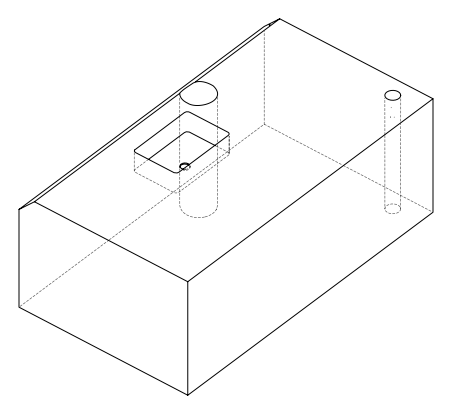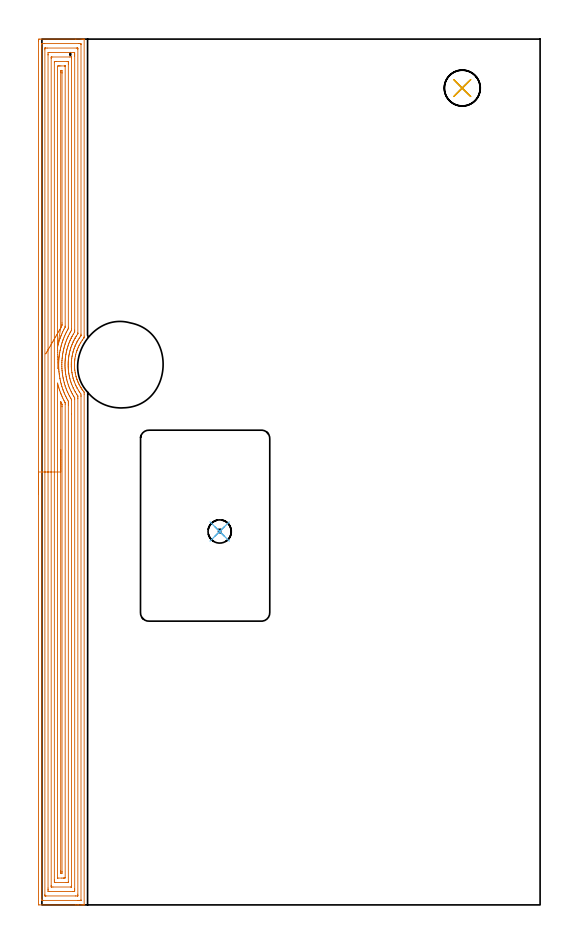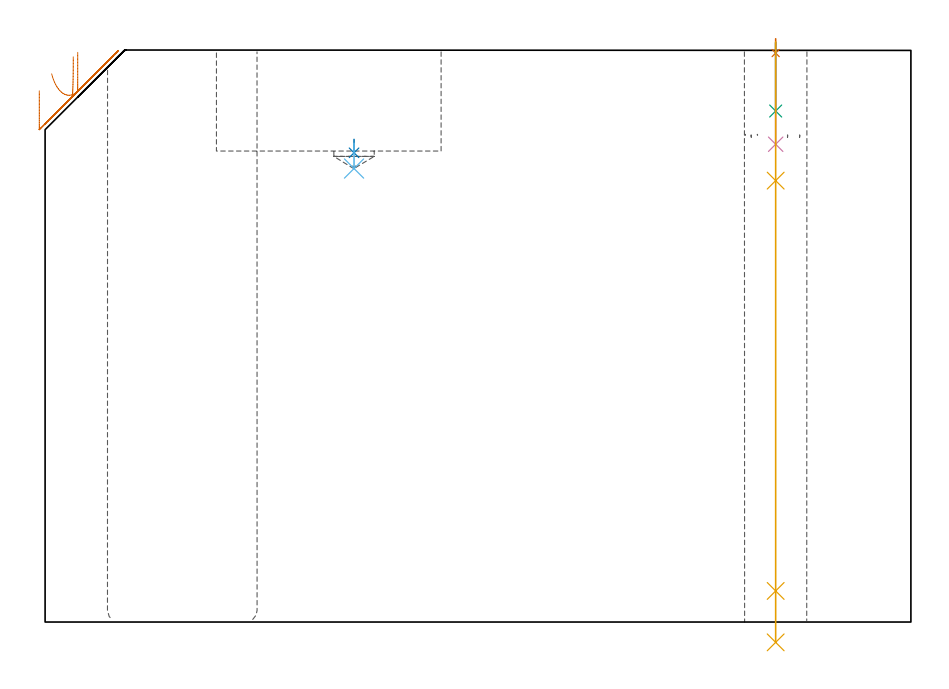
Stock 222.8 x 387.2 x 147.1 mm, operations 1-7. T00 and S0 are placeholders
(PLAN: 9 operations, 7 tool changes, 82.2 min)
(1 SPOT_DRILL | STEP1HOLE | NXT0321_9005460120000 | 0.03 min | 3 mm3)
(2 SPOT_DRILL_1 | STEP1POCKET | NXT0321_9005460120000 | 0.03 min | 2815 mm3)
(3 DRILL_BLIND_HOLE_INTO_CENTER | STEP1HOLE | UGT0301_217 | 0.07 min | 1140 mm3)
(4 DRILL_TO_ENLARGE_BLIND_HOLE | STEP1HOLE | NXT0301_111 | 0.11 min | 3440 mm3)
(5 GUN_DRILL_THROUGH_HOLE | STEP1HOLE | UGT0307_013 | 0.82 min | 24991 mm3)
(6 DRILL_BLIND_HOLE_INTO_CENTER_1 | STEP1POCKET | UGT0301_217 | 0.03 min | 266 mm3)
(7 AREA_MILL | FG_CHAMFER_SURFACE | UGT0205_001 | 24.88 min | 80585 mm3)
(8 MILL_RECTANGULAR_POCKET | POCKET_RECTANGULAR_STRAIGHT | NXT0201_008 | Follow Part, ap 1.5, ae 75% | 41.83 min | 124676 mm3)
(9 MILL_THROUGH_HOLE_FROM_SOLID_MATERIAL | STEP1HOLE_1 | NXT0201_007 | Circular | 14.4 min | 170519 mm3)
(TOOL NXT0321_9005460120000 | NC Spot Drill, 142deg, 12mm, Carbide, Uncoated | D12 PA142 FL30 Z2)
(TOOL UGT0301_217 | Twist Drill 10.4 mm | D10.4 PA118 FL82 Z2)
(TOOL NXT0301_111 | Carbide Drill 16.1mm [860.1-1610-050A1-PM 4234] | D16.1 PA147 FL73 Z2)
(TOOL UGT0307_013 | Gun Drill 16 mm | D16 PA130 FL24 Z1)
(TOOL UGT0205_001 | Chamfer Mill 20 x 3 x 45 deg. | D20 FL50 Z2)
(TOOL NXT0201_008 | ENDMILL 6mm [2P460-0600-NA 1630] | D6 FL26 Z6)
(TOOL NXT0201_007 | ENDMILL 25mm [R216.25-25050GCK54P 1620] | D25 R3 FL54 Z5)
(OP 1 SPOT_DRILL)
G17 G21 G94 G90
T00 M6
G54
G17 G0 G90 X188. Y365.3 S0 M3
G43 Z157.1 H0
G94 G81 G98 Z146.411 F250. R150.1
G80
M5
M2
(OP 2 SPOT_DRILL_1)
G17 G21 G94 G90
T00 M6
G54
G17 G0 G90 X79.5 Y167. S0 M3
G43 Z157.1 H0
G94 G81 G98 Z120.748 F250. R124.2
G80
M5
M2
(OP 3 DRILL_BLIND_HOLE_INTO_CENTER)
G17 G21 G94 G90
T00 M6
G54
G17 G0 G90 X188. Y365.3 S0 M3
G43 Z157.1 H0
G94 G81 G98 Z131.5 F250. R149.1
G80
M5
M2
(OP 4 DRILL_TO_ENLARGE_BLIND_HOLE)
G17 G21 G94 G90
T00 M6
G54
G17 G0 G90 X188. Y365.3 S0 M3
G43 Z157.1 H1
G94 G81 G98 Z122.95 F250. R149.1
G80
M5
M2
(OP 5 GUN_DRILL_THROUGH_HOLE)
G17 G21 G94 G90
T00 M6
G54
G17 G0 G90 X188. Y365.3 M8
G43 Z157.1 H0
Z149.32
S716 M3
G94 G1 Z113.589 F125. M26
G4 X.084
Z8. F250.
G4 X.084
Z-5.23 F125.
G4 X.084
M5
M9
G0 Z149.32
Z157.1
M2
(OP 6 DRILL_BLIND_HOLE_INTO_CENTER_1)
G17 G21 G94 G90
T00 M6
G54
G17 G0 G90 X79.5 Y167. S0 M3
G43 Z157.1 H0
G94 G81 G98 Z116.7 F250. R123.2
G80
M5
M2
(OP 7 AREA_MILL)
G17 G21 G94 G90
T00 M6
G54
G17 G0 G90 X-1.5 Y183.6 S1061 M3
G43 Z157.1 H0
Z136.7
G94 G1 Y183.638 Z135.828 F250.
Y183.752 Z134.964
Y183.941 Z134.112
Y184.203 Z133.28
Y184.537 Z132.474
Y184.94 Z131.7
Y185.408 Z130.964
Y185.94 Z130.272
Y186.529 Z129.629
Y187.172 Z129.04
Y187.864 Z128.509
Y188.6 Z128.04
Y189.374 Z127.637
Y190.18 Z127.303
Y191.012 Z127.041
Y191.863 Z126.852
Y192.728 Z126.738
Y193.6 Z126.7
Y386.174
X-1.499 Y386.581 Z126.701
X-1.495 Y387.062 Z126.703
X-1.492 Y387.191 Z126.706
X-1.019 Y387.195 Z127.178
X-0.407 Y387.2 Z127.79
X15.156 Z143.351
X17.536 Z145.731
X18.218 Z146.417
X18.529 Z146.729
X18.886 Y387.193 Z147.077
X18.897 Y387.191 Z147.088
X18.9 Y387.028 Z147.1
Y254.353
X18.897 Y253.687 Z147.088
X18.869 Y253.65 Z147.067
X18.861 Y253.638 Z147.059
X18.696 Y253.431 Z146.896
X18.68 Y253.408 Z146.88
X18.117 Y252.657 Z146.315
X18.032 Y252.538 Z146.23
X17.448 Y251.645 Z145.644
X17.237 Y251.302 Z145.435
X16.908 Y250.721 Z145.108
X16.703 Y250.333 Z144.9
X16.689 Y250.307 Z144.886
X16.462 Y249.859 Z144.661
X16.4 Y249.727 Z144.599
X16.358 Y249.636 Z144.556
X16.274 Y249.439 Z144.469
X16.067 Y248.966 Z144.265
X15.99 Y248.77 Z144.189
X15.903 Y248.546 Z144.1
X15.718 Y248.073 Z143.914
X15.679 Y247.964 Z143.876
X15.57 Y247.653 Z143.765
X15.474 Y247.381 Z143.672
X15.422 Y247.206 Z143.617
X15.414 Y247.18 Z143.609
X15.165 Y246.287 Z143.364
X14.959 Y245.394 Z143.158
X14.797 Y244.501 Z142.992
X14.723 Y243.95 Z142.919
X14.682 Y243.632 Z142.875
X14.678 Y243.608 Z142.872
X14.639 Y243.234 Z142.836
X14.6 Y242.836 Z142.795
X14.594 Y242.739 Z142.789
X14.593 Y242.715 Z142.788
X14.576 Y242.206 Z142.773
X14.566 Y241.845 Z142.756
X14.565 Y241.822
X14.566 Y241.514 Z142.752
Y241.361 Z142.754
Y241.259 Z142.757
Y241.256
X14.567 Y240.952 Z142.758
X14.566 Y240.929 Z142.759
X14.575 Y240.601 Z142.775
X14.577 Y240.546 Z142.777
X14.598 Y240.164 Z142.798
X14.609 Y240.036 Z142.809
X14.612 Y240.012 Z142.811
X14.704 Y239.165 Z142.899
X14.707 Y239.143 Z142.901
X14.838 Y238.25 Z143.036
X14.923 Y237.825 Z143.116
X14.975 Y237.551 Z143.172
X15.01 Y237.378 Z143.205
X15.014 Y237.357 Z143.209
X15.228 Y236.464 Z143.425
X15.299 Y236.207 Z143.497
X15.347 Y236.033 Z143.545
X15.489 Y235.571 Z143.688
X15.621 Y235.206 Z143.819
X15.699 Y234.996 Z143.892
X15.74 Y234.875 Z143.938
X15.812 Y234.678 Z144.009
X15.954 Y234.323 Z144.153
X15.989 Y234.235 Z144.189
X16.164 Y233.804 Z144.361
X16.171 Y233.785 Z144.369
X16.369 Y233.34 Z144.569
X16.579 Y232.911 Z144.776
X16.589 Y232.892 Z144.786
X16.819 Y232.444 Z145.018
X17.062 Y231.999 Z145.261
X17.199 Y231.762 Z145.399
X17.237 Y231.698 Z145.436
X17.314 Y231.572 Z145.514
X17.536 Y231.217 Z145.732
X17.592 Y231.124 Z145.79
X17.604 Y231.106 Z145.801
X17.774 Y230.848 Z145.971
X17.857 Y230.723 Z146.054
X17.95 Y230.587 Z146.148
X18.117 Y230.343 Z146.315
X18.211 Y230.213 Z146.409
X18.548 Y229.764 Z146.747
X18.695 Y229.575 Z146.895
X18.88 Y229.337 Z147.08
X18.893 Y229.309 Z147.093
X18.9 Y228.444 Z147.1
Y0.172
X18.897 Y0.009 Z147.088
X18.886 Y0.007 Z147.077
X18.529 Y0. Z146.728
X18.218 Z146.417
X17.536 Z145.731
X16.311 Z144.508
X15.768 Z143.963
X15.156 Z143.351
X-1.291 Y0.001 Z126.906
X-1.492 Y0.01 Z126.706
X-1.499 Y0.211 Z126.699
X-1.5 Y193.6 Z126.7
X-0.086 Z128.114
X-0.085 Y385.005 Z128.115
X-0.084 Y385.11 Z128.116
X-0.082 Y385.162 Z128.118
X-0.08 Y385.181 Z128.12
X-0.054 Y385.19 Z128.146
X0.349 Y385.198 Z128.549
X0.748 Y385.199 Z128.948
X1.23 Y385.2 Z129.43
X16.652 Y385.199 Z144.852
X17.137 Y385.197 Z145.337
X17.37 Y385.19 Z145.57
X17.479 Y385.183 Z145.679
X17.485 Y384.845 Z145.685
Y384.794
X17.486 Y255.247 Z145.686
X17.483 Y254.825 Z145.683
X17.479 Y254.615 Z145.679
X17.477 Y254.567 Z145.677
X17.457 Y254.536 Z145.657
X17.415 Y254.475 Z145.615
X17.329 Y254.353 Z145.529
X17.044 Y253.957 Z145.244
X16.685 Y253.426 Z144.885
X16.652 Y253.374 Z144.852
X16.341 Y252.881 Z144.541
X16.148 Y252.566 Z144.348
X16.008 Y252.324 Z144.208
X15.768 Y251.901 Z143.968
X15.689 Y251.754 Z143.889
X15.647 Y251.673 Z143.847
X15.39 Y251.162 Z143.59
X15.205 Y250.78 Z143.405
X15.103 Y250.559 Z143.303
X14.885 Y250.064 Z143.085
X14.832 Y249.939 Z143.032
X14.811 Y249.886 Z143.011
X14.583 Y249.298 Z142.783
X14.468 Y248.993 Z142.668
X14.344 Y248.646 Z142.544
X14.156 Y248.099 Z142.356
X14.135 Y248.032 Z142.335
X14.001 Y247.57 Z142.201
X13.923 Y247.285 Z142.123
X13.903 Y247.206 Z142.103
X13.748 Y246.569 Z141.948
X13.689 Y246.312 Z141.889
X13.586 Y245.839 Z141.786
X13.508 Y245.419 Z141.708
X13.448 Y245.085 Z141.648
X13.364 Y244.526 Z141.564
X13.334 Y244.306 Z141.534
X13.253 Y243.632 Z141.453
X13.24 Y243.509 Z141.44
X13.207 Y243.143 Z141.407
X13.178 Y242.739 Z141.378
X13.175 Y242.681 Z141.375
X13.147 Y241.845 Z141.347
X13.146 Y241.833 Z141.346
X13.149 Y240.952 Z141.349
X13.15 Y240.92 Z141.35
X13.188 Y240.058 Z141.388
X13.193 Y239.982 Z141.393
X13.275 Y239.165 Z141.475
X13.295 Y238.986 Z141.495
X13.391 Y238.272 Z141.591
X13.412 Y238.123 Z141.612
X13.441 Y237.945 Z141.641
X13.547 Y237.378 Z141.747
X13.653 Y236.837 Z141.853
X13.734 Y236.485 Z141.934
X13.931 Y235.662 Z142.131
X13.95 Y235.591 Z142.15
X14.001 Y235.41 Z142.201
X14.223 Y234.698 Z142.423
X14.343 Y234.353 Z142.543
X14.546 Y233.804 Z142.746
X14.901 Y232.894 Z143.101
X15.151 Y232.338 Z143.351
X15.304 Y232.018 Z143.504
X15.734 Y231.159 Z143.934
X15.753 Y231.124 Z143.953
X15.768 Y231.096 Z143.968
X16.274 Y230.231 Z144.474
X16.652 Y229.627 Z144.852
X16.844 Y229.337 Z145.044
X17.287 Y228.695 Z145.487
X17.469 Y228.444 Z145.669
X17.485 Y227.602 Z145.685
Y227.55
Y2.195
X17.484 Y2.09 Z145.684
X17.481 Y2.038 Z145.681
X17.48 Y2.019 Z145.68
X17.454 Y2.01 Z145.654
X17.051 Y2.002 Z145.251
X16.652 Y2.001 Z144.852
X16.17 Y2. Z144.37
X0.748 Y2.001 Z128.948
X0.263 Y2.003 Z128.463
X0.03 Y2.01 Z128.23
X-0.079 Y2.017 Z128.121
X-0.085 Y2.355 Z128.115
Y2.406
X-0.086 Y193.6 Z128.114
X1.328 Z129.528
X1.329 Y382.42 Z129.529
X1.331 Y383.007 Z129.531
X1.334 Y383.16 Z129.534
X1.335 Y383.189 Z129.535
X1.378 Y383.194 Z129.578
X1.443 Y383.198 Z129.643
X1.632 Y383.199 Z129.832
X2.325 Y383.2 Z130.525
X15.579 Y383.199 Z143.779
X15.768 Y383.196 Z143.968
X15.959 Y383.19 Z144.159
X16.065 Y383.182 Z144.265
X16.068 Y383.109 Z144.268
X16.07 Y383.007 Z144.27
X16.071 Y382.701 Z144.271
Y255.834
X16.069 Y255.54 Z144.269
X16.067 Y255.467 Z144.267
X16.065 Y255.434 Z144.265
X16.048 Y255.404 Z144.248
X15.951 Y255.247 Z144.151
X15.528 Y254.596 Z143.728
X15.373 Y254.353 Z143.573
X15.186 Y254.049 Z143.386
X14.885 Y253.546 Z143.085
X14.853 Y253.492 Z143.053
X14.836 Y253.46 Z143.036
X14.542 Y252.913 Z142.742
X14.36 Y252.566 Z142.56
X14.239 Y252.326 Z142.439
X14.001 Y251.844 Z142.201
X13.948 Y251.727 Z142.148
X13.924 Y251.673 Z142.124
X13.682 Y251.102 Z141.882
X13.548 Y250.78 Z141.748
X13.425 Y250.469 Z141.625
X13.197 Y249.886 Z141.397
X13.175 Y249.828 Z141.375
X13.118 Y249.666 Z141.318
X12.949 Y249.164 Z141.149
X12.894 Y248.993 Z141.094
X12.742 Y248.479 Z140.942
X12.635 Y248.099 Z140.835
X12.55 Y247.78 Z140.75
X12.405 Y247.206 Z140.605
X12.372 Y247.067 Z140.572
X12.234 Y246.457 Z140.434
X12.21 Y246.337 Z140.41
X12.205 Y246.312 Z140.405
X12.076 Y245.579 Z140.276
X12.05 Y245.419 Z140.25
X11.962 Y244.801 Z140.162
X11.926 Y244.526 Z140.126
X11.866 Y244.004 Z140.066
X11.828 Y243.632 Z140.028
X11.79 Y243.188 Z139.99
X11.767 Y242.739 Z139.967
X11.752 Y242.333 Z139.952
X11.739 Y241.845 Z139.939
X11.738 Y241.454 Z139.938
X11.741 Y240.952 Z139.941
X11.754 Y240.544 Z139.954
X11.775 Y240.058 Z139.975
X11.807 Y239.597 Z140.007
X11.849 Y239.165 Z140.049
X11.909 Y238.6 Z140.109
X11.953 Y238.272 Z140.153
X12.054 Y237.561 Z140.254
X12.085 Y237.378 Z140.285
X12.234 Y236.552 Z140.434
X12.248 Y236.485 Z140.448
X12.251 Y236.468 Z140.451
X12.455 Y235.591 Z140.655
X12.527 Y235.296 Z140.727
X12.686 Y234.698 Z140.886
X12.878 Y234.047 Z141.078
X12.958 Y233.804 Z141.158
X13.118 Y233.344 Z141.318
X13.278 Y232.911 Z141.478
X13.377 Y232.649 Z141.577
X13.635 Y232.018 Z141.835
X14.001 Y231.156 Z142.201
X14.016 Y231.124 Z142.216
X14.03 Y231.095 Z142.23
X14.47 Y230.231 Z142.67
X14.613 Y229.956 Z142.813
X14.885 Y229.463 Z143.085
X14.956 Y229.337 Z143.156
X15.057 Y229.164 Z143.257
X15.505 Y228.444 Z143.705
X15.768 Y228.033 Z143.968
X15.96 Y227.744 Z144.16
X16.031 Y227.636 Z144.231
X16.06 Y227.589 Z144.26
X16.064 Y227.55 Z144.264
X16.068 Y227.247 Z144.268
X16.071 Y226.657 Z144.271
Y226.351
Y4.78
X16.069 Y4.193 Z144.269
X16.066 Y4.041 Z144.266
X16.065 Y4.011 Z144.265
X16.022 Y4.007 Z144.222
X15.958 Y4.002 Z144.158
X15.768 Y4.001 Z143.968
X15.076 Y4. Z143.276
X1.822 Y4.001 Z130.022
X1.632 Y4.004 Z129.832
X1.441 Y4.01 Z129.641
X1.335 Y4.019 Z129.535
X1.332 Y4.091 Z129.532
X1.331 Y4.193 Z129.531
X1.329 Y4.499 Z129.529
X1.328 Y193.6 Z129.528
X2.743 Z130.943
Y380.096
X2.744 Y380.327 Z130.944
X2.749 Y380.983 Z130.949
X2.758 Y381.19 Z130.958
X3.419 Y381.2 Z131.619
X14.022 Z142.222
X14.437 Y381.194 Z142.637
X14.639 Y381.19 Z142.839
X14.65 Y381.077 Z142.85
X14.656 Y380.559 Z142.856
X14.657 Y380.327 Z142.857
Y379.664
Y257.034
X14.653 Y256.375 Z142.853
X14.65 Y256.257 Z142.85
X14.641 Y256.205 Z142.841
X14.603 Y256.14 Z142.803
X14.028 Y255.22 Z142.228
X14.001 Y255.175 Z142.201
X13.706 Y254.652 Z141.906
X13.539 Y254.353 Z141.739
X13.391 Y254.077 Z141.591
X13.118 Y253.559 Z141.318
X13.084 Y253.494 Z141.284
X13.068 Y253.46 Z141.268
X12.801 Y252.887 Z141.001
X12.657 Y252.566 Z140.857
X12.528 Y252.269 Z140.728
X12.277 Y251.673 Z140.477
X12.265 Y251.642 Z140.465
X12.234 Y251.565 Z140.434
X12.018 Y250.999 Z140.218
X11.936 Y250.78 Z140.136
X11.783 Y250.342 Z139.983
X11.629 Y249.886 Z139.829
X11.562 Y249.673 Z139.762
X11.358 Y248.993 Z139.558
X11.351 Y248.967 Z139.551
X11.173 Y248.279 Z139.373
X11.128 Y248.099 Z139.328
X11.002 Y247.558 Z139.202
X10.924 Y247.206 Z139.124
X10.845 Y246.824 Z139.045
X10.749 Y246.312 Z138.949
X10.707 Y246.07 Z138.907
X10.605 Y245.419 Z138.805
X10.588 Y245.297 Z138.788
X10.488 Y244.526 Z138.688
X10.485 Y244.507 Z138.685
X10.467 Y244.353 Z138.667
X10.404 Y243.696 Z138.604
X10.399 Y243.632 Z138.599
X10.352 Y242.855 Z138.552
X10.347 Y242.739 Z138.547
X10.324 Y241.99 Z138.524
X10.322 Y241.845 Z138.522
Y241.098
X10.325 Y240.952 Z138.525
X10.349 Y240.178 Z138.549
X10.356 Y240.058 Z138.556
X10.411 Y239.222 Z138.611
X10.416 Y239.165 Z138.616
X10.467 Y238.655 Z138.667
X10.509 Y238.272 Z138.709
X10.515 Y238.223 Z138.715
X10.635 Y237.378 Z138.835
X10.666 Y237.177 Z138.866
X10.789 Y236.485 Z138.989
X10.865 Y236.082 Z139.065
X10.971 Y235.591 Z139.171
X11.118 Y234.933 Z139.318
X11.176 Y234.698 Z139.376
X11.351 Y234.015 Z139.551
X11.411 Y233.804 Z139.611
X11.438 Y233.717 Z139.638
X11.693 Y232.911 Z139.893
X11.88 Y232.375 Z140.08
X12.014 Y232.018 Z140.214
X12.234 Y231.443 Z140.434
X12.362 Y231.124 Z140.562
X12.453 Y230.903 Z140.653
X12.75 Y230.231 Z140.95
X12.866 Y229.976 Z141.066
X13.118 Y229.458 Z141.318
X13.178 Y229.337 Z141.378
X13.24 Y229.213 Z141.44
X13.512 Y228.7 Z141.712
X13.655 Y228.444 Z141.855
X14.001 Y227.84 Z142.201
X14.174 Y227.55 Z142.374
X14.451 Y227.095 Z142.651
X14.65 Y226.768 Z142.85
X14.652 Y226.657 Z142.852
X14.656 Y225.994 Z142.856
X14.657 Y7.104 Z142.857
X14.656 Y6.873 Z142.856
X14.651 Y6.217 Z142.851
X14.642 Y6.01 Z142.842
X13.981 Y6. Z142.181
X3.379 Z131.579
X2.963 Y6.006 Z131.163
X2.761 Y6.01 Z130.961
X2.75 Y6.123 Z130.95
X2.744 Y6.641 Z130.944
X2.743 Y6.873 Z130.943
Y7.536
Y193.6
X4.157 Z132.357
Y378.667
X4.158 Y378.794 Z132.358
X4.163 Y379.047 Z132.363
X4.167 Y379.191 Z132.367
X4.201 Y379.193 Z132.401
X4.282 Y379.197 Z132.482
X4.514 Y379.199 Z132.714
X12.465 Y379.2 Z140.665
X13.118 Y379.196 Z141.318
X13.21 Y379.193 Z141.41
X13.232 Y379.191 Z141.432
X13.236 Y379.089 Z141.436
X13.24 Y378.92 Z141.44
X13.243 Y378.667 Z141.443
Y378.54
X13.242 Y257.801 Z141.442
X13.236 Y257.034 Z141.436
X13.227 Y256.979 Z141.427
X13.207 Y256.943 Z141.407
X13.118 Y256.788 Z141.318
X12.878 Y256.383 Z141.078
X12.736 Y256.14 Z140.936
X12.554 Y255.817 Z140.754
X12.236 Y255.245 Z140.436
X11.939 Y254.652 Z140.139
X11.792 Y254.353 Z139.992
X11.65 Y254.051 Z139.85
X11.38 Y253.46 Z139.58
X11.371 Y253.439 Z139.571
X11.351 Y253.392 Z139.551
X11.111 Y252.809 Z139.311
X11.014 Y252.566 Z139.214
X10.859 Y252.17 Z139.059
X10.669 Y251.673 Z138.869
X10.615 Y251.524 Z138.815
X10.467 Y251.103 Z138.667
X10.386 Y250.862 Z138.586
X10.359 Y250.78 Z138.559
X10.178 Y250.178 Z138.378
X10.094 Y249.886 Z138.294
X9.982 Y249.483 Z138.182
X9.852 Y248.993 Z138.052
X9.798 Y248.776 Z137.998
X9.635 Y248.099 Z137.835
X9.625 Y248.057 Z137.825
X9.584 Y247.871 Z137.784
X9.471 Y247.32 Z137.671
X9.449 Y247.206 Z137.649
X9.336 Y246.563 Z137.536
X9.295 Y246.312 Z137.495
X9.218 Y245.789 Z137.418
X9.168 Y245.419 Z137.368
X9.116 Y244.999 Z137.316
X9.063 Y244.526 Z137.263
X9.03 Y244.192 Z137.23
X8.984 Y243.632 Z137.184
X8.965 Y243.364 Z137.165
X8.934 Y242.739 Z137.134
X8.925 Y242.511 Z137.125
X8.91 Y241.845 Z137.11
X8.907 Y241.636 Z137.107
X8.911 Y240.952 Z137.111
X8.915 Y240.734 Z137.115
X8.941 Y240.058 Z137.141
X8.953 Y239.802 Z137.153
X8.998 Y239.165 Z137.198
X9.025 Y238.836 Z137.225
X9.083 Y238.272 Z137.283
X9.133 Y237.834 Z137.333
X9.195 Y237.378 Z137.395
X9.279 Y236.793 Z137.479
X9.331 Y236.485 Z137.531
X9.468 Y235.708 Z137.668
X9.491 Y235.591 Z137.691
X9.584 Y235.143 Z137.784
X9.683 Y234.698 Z137.883
X9.714 Y234.566 Z137.914
X9.904 Y233.804 Z138.104
X10.017 Y233.366 Z138.217
X10.15 Y232.911 Z138.35
X10.398 Y232.088 Z138.598
X10.421 Y232.018 Z138.621
X10.467 Y231.888 Z138.667
X10.75 Y231.124 Z138.95
X10.924 Y230.663 Z139.124
X11.099 Y230.231 Z139.299
X11.351 Y229.62 Z139.551
X11.473 Y229.337 Z139.673
X11.572 Y229.114 Z139.772
X11.9 Y228.444 Z140.1
X12.234 Y227.773 Z140.434
X12.351 Y227.55 Z140.551
X12.49 Y227.292 Z140.69
X12.86 Y226.657 Z141.06
X13.118 Y226.218 Z141.318
X13.211 Y226.055 Z141.411
X13.229 Y226.021 Z141.429
X13.236 Y225.973 Z141.436
X13.24 Y225.89 Z141.44
X13.242 Y225.764 Z141.442
X13.243 Y219.454 Z141.443
Y8.534
X13.242 Y8.407 Z141.442
X13.237 Y8.153 Z141.437
X13.233 Y8.009 Z141.433
X13.199 Y8.007 Z141.399
X13.118 Y8.003 Z141.318
X12.886 Y8.001 Z141.086
X4.935 Y8. Z133.135
X4.282 Y8.004 Z132.482
X4.19 Y8.007 Z132.39
X4.168 Y8.009 Z132.368
X4.164 Y8.112 Z132.364
X4.16 Y8.28 Z132.36
X4.157 Y8.533 Z132.357
Y8.66
Y193.6
X5.571 Z133.771
Y376.753
X5.573 Y376.995 Z133.773
X5.575 Y377.116 Z133.775
X5.578 Y377.174 Z133.778
X5.583 Y377.191 Z133.783
X5.612 Y377.195 Z133.812
X6.049 Y377.199 Z134.249
X6.491 Y377.2 Z134.691
X11.351 Y377.199 Z139.551
X11.797 Y377.196 Z139.997
X11.821 Y377.19 Z140.021
X11.823 Y377.169 Z140.023
X11.827 Y376.753 Z140.027
X11.829 Y376.27 Z140.029
Y375.86
Y258.337
X11.827 Y257.927 Z140.027
X11.824 Y257.807 Z140.024
X11.822 Y257.749 Z140.022
X11.8 Y257.702 Z140.
X11.719 Y257.555 Z139.919
X11.427 Y257.034 Z139.627
X11.399 Y256.984 Z139.599
X11.351 Y256.895 Z139.551
X11.09 Y256.404 Z139.29
X10.952 Y256.14 Z139.152
X10.788 Y255.815 Z138.988
X10.506 Y255.247 Z138.706
X10.494 Y255.22 Z138.694
X10.467 Y255.163 Z138.667
X10.221 Y254.602 Z138.421
X10.114 Y254.353 Z138.314
X9.957 Y253.976 Z138.157
X9.745 Y253.46 Z137.945
X9.699 Y253.343 Z137.899
X9.584 Y253.048 Z137.784
X9.452 Y252.699 Z137.652
X9.403 Y252.566 Z137.603
X9.221 Y252.04 Z137.421
X9.098 Y251.673 Z137.298
X9.001 Y251.369 Z137.201
X8.821 Y250.78 Z137.021
X8.793 Y250.685 Z136.993
X8.7 Y250.354 Z136.9
X8.602 Y249.986 Z136.802
X8.576 Y249.886 Z136.776
X8.424 Y249.272 Z136.624
X8.358 Y248.993 Z136.558
X8.257 Y248.547 Z136.457
X8.161 Y248.099 Z136.361
X8.103 Y247.81 Z136.303
X7.989 Y247.206 Z136.189
X7.963 Y247.057 Z136.163
X7.845 Y246.312 Z136.045
X7.841 Y246.287 Z136.041
X7.816 Y246.113 Z136.016
X7.738 Y245.498 Z135.938
X7.729 Y245.419 Z135.929
X7.649 Y244.695 Z135.849
X7.633 Y244.526 Z135.833
X7.579 Y243.873 Z135.779
X7.562 Y243.632 Z135.762
X7.53 Y243.029 Z135.73
X7.518 Y242.739 Z135.718
X7.501 Y242.164 Z135.701
X7.497 Y241.845 Z135.697
X7.495 Y241.277 Z135.695
X7.498 Y240.952 Z135.698
X7.513 Y240.366 Z135.713
X7.525 Y240.058 Z135.725
X7.558 Y239.427 Z135.758
X7.576 Y239.165 Z135.776
X7.633 Y238.457 Z135.833
X7.652 Y238.272 Z135.852
X7.74 Y237.455 Z135.94
X7.75 Y237.378 Z135.95
X7.816 Y236.898 Z136.016
X7.876 Y236.485 Z136.076
X7.886 Y236.414 Z136.086
X8.031 Y235.591 Z136.231
X8.08 Y235.325 Z136.28
X8.208 Y234.698 Z136.408
X8.316 Y234.193 Z136.516
X8.407 Y233.804 Z136.607
X8.597 Y233.015 Z136.797
X8.624 Y232.911 Z136.824
X8.7 Y232.624 Z136.9
X8.879 Y232.018 Z137.079
X8.958 Y231.757 Z137.158
X9.162 Y231.124 Z137.362
X9.417 Y230.399 Z137.617
X9.48 Y230.231 Z137.68
X9.584 Y229.957 Z137.784
X9.831 Y229.337 Z138.031
X10.003 Y228.914 Z138.203
X10.207 Y228.444 Z138.407
X10.467 Y227.859 Z138.667
X10.613 Y227.55 Z138.813
X10.752 Y227.262 Z138.952
X11.065 Y226.657 Z139.265
X11.351 Y226.116 Z139.551
X11.547 Y225.764 Z139.747
X11.812 Y225.297 Z140.012
X11.822 Y224.87 Z140.022
X11.827 Y224.389 Z140.027
X11.828 Y223.977 Z140.028
X11.829 Y223.493 Z140.029
Y10.447
X11.827 Y10.205 Z140.027
X11.825 Y10.085 Z140.025
X11.822 Y10.026 Z140.022
X11.817 Y10.009 Z140.017
X11.788 Y10.005 Z139.988
X11.351 Y10.001 Z139.551
X10.909 Y10. Z139.109
X6.049 Y10.001 Z134.249
X5.604 Y10.004 Z133.804
X5.579 Y10.01 Z133.779
X5.577 Y10.031 Z133.777
X5.573 Y10.447 Z133.773
X5.571 Y10.93 Z133.771
Y11.34
Y193.6
X6.985 Z135.185
X6.986 Y232.911 Z135.186
X6.992 Y233.368 Z135.192
X7.12 Y232.911 Z135.32
X7.354 Y232.018 Z135.554
X7.416 Y231.789 Z135.616
X7.52 Y231.424 Z135.72
X7.611 Y231.124 Z135.811
X7.816 Y230.461 Z136.016
X7.893 Y230.231 Z136.093
X7.933 Y230.113 Z136.133
X8.219 Y229.337 Z136.419
X8.467 Y228.679 Z136.667
X8.561 Y228.444 Z136.761
X8.7 Y228.102 Z136.9
X8.935 Y227.55 Z137.135
X9.118 Y227.128 Z137.318
X9.338 Y226.657 Z137.538
X9.584 Y226.141 Z137.784
X9.773 Y225.764 Z137.973
X9.974 Y225.369 Z138.174
X10.24 Y224.87 Z138.44
X10.344 Y224.673 Z138.544
X10.408 Y224.551 Z138.608
X10.415 Y223.977 Z138.615
X10.414 Y12.288 Z138.614
X10.413 Y12.234 Z138.613
X10.408 Y12.033 Z138.608
X10.046 Y12.01 Z138.246
X9.812 Y12.002 Z138.012
X9.584 Y12.001 Z137.784
X8.931 Y12. Z137.131
X7.164 Z135.364
X7.058 Y12.001 Z135.258
X7.033 Y12.003 Z135.233
X7.009 Y12.008 Z135.209
X6.992 Y12.013 Z135.192
X6.991 Y12.041 Z135.191
X6.986 Y12.18 Z135.186
X6.985 Y193.6 Z135.185
X8.4 Z136.6
Y224.28
X8.401 Y224.87 Z136.601
X8.403 Y224.93 Z136.603
X8.406 Y224.97 Z136.606
X8.412 Y224.997 Z136.612
X8.45 Y224.93 Z136.65
X8.482 Y224.87 Z136.682
X8.7 Y224.447 Z136.9
X8.941 Y223.977 Z137.141
X8.976 Y223.901 Z137.176
X8.993 Y223.86 Z137.193
X8.995 Y223.824 Z137.195
X8.999 Y223.675 Z137.199
X9. Y223.083 Z137.2
Y222.779
Y14.914
X8.998 Y14.612 Z137.198
X8.993 Y14.021 Z137.193
X8.719 Y14.001 Z136.919
X8.7 Y14.002 Z136.9
X8.407 Y14.021 Z136.607
X8.403 Y14.321 Z136.603
X8.4 Y14.914 Z136.6
Y15.218
Y193.6
Y194.472 Z136.638
Y195.336 Z136.751
Y196.188 Z136.94
Y197.02 Z137.203
Y197.826 Z137.536
Y198.6 Z137.939
Y199.336 Z138.408
Y200.028 Z138.939
Y200.671 Z139.528
Y201.26 Z140.172
Y201.791 Z140.864
Y202.26 Z141.6
Y202.663 Z142.373
Y202.997 Z143.179
Y203.259 Z144.011
Y203.448 Z144.863
Y203.562 Z145.728
Y203.6 Z146.6
G0 X7.243 Y239.837 Z145.447
G1 Y239.852 Z144.574
X7.241 Y239.944 Z143.707
X7.236 Y240.111 Z142.851
X7.23 Y240.351 Z142.012
X7.222 Y240.664 Z141.198
X7.212 Y241.047 Z140.414
X7.201 Y241.497 Z139.666
X7.188 Y242.009 Z138.961
X7.173 Y242.582 Z138.303
X7.157 Y243.21 Z137.697
X7.139 Y243.888 Z137.148
X7.121 Y244.611 Z136.661
X7.101 Y245.374 Z136.238
X7.081 Y246.171 Z135.884
X7.059 Y246.995 Z135.6
X7.038 Y247.842 Z135.39
X7.016 Y248.703 Z135.254
X6.993 Y249.573 Z135.193
X6.987 Y249.832 Z135.187
X6.986 Y249.886 Z135.186
Y374.913
X6.987 Y374.966 Z135.187
X6.992 Y375.167 Z135.192
X7.355 Y375.19 Z135.555
X7.588 Y375.198 Z135.788
X7.816 Y375.199 Z136.016
X8.469 Y375.2 Z136.669
X10.236 Z138.436
X10.342 Y375.199 Z138.542
X10.367 Y375.197 Z138.567
X10.391 Y375.192 Z138.591
X10.408 Y375.187 Z138.608
X10.409 Y375.159 Z138.609
X10.414 Y375.02 Z138.614
X10.415 Y258.82 Z138.615
X10.413 Y258.61 Z138.613
X10.41 Y258.506 Z138.61
X10.408 Y258.456 Z138.608
X10.388 Y258.416 Z138.588
X9.939 Y257.567 Z138.139
X9.659 Y257.034 Z137.859
X9.634 Y256.983 Z137.834
X9.584 Y256.881 Z137.784
X9.346 Y256.38 Z137.546
X9.235 Y256.14 Z137.435
X9.069 Y255.767 Z137.269
X8.842 Y255.247 Z137.042
X8.799 Y255.146 Z136.999
X8.7 Y254.906 Z136.9
X8.542 Y254.513 Z136.742
X8.479 Y254.353 Z136.679
X8.294 Y253.87 Z136.494
X8.14 Y253.46 Z136.34
X8.054 Y253.22 Z136.254
X7.825 Y252.566 Z136.025
X7.816 Y252.541 Z136.016
X7.614 Y251.878 Z135.814
X7.553 Y251.673 Z135.753
X7.462 Y251.359 Z135.662
X7.413 Y251.187 Z135.613
X7.302 Y250.78 Z135.502
X7.266 Y250.644 Z135.466
X7.046 Y249.772 Z135.246
X6.993 Y249.573 Z135.193
X8.411 Y258.016 Z136.611
X8.406 Y258.041 Z136.606
X8.402 Y258.13 Z136.602
X8.4 Y258.172 Z136.6
Y372.286
X8.402 Y372.588 Z136.602
X8.407 Y373.179 Z136.607
X8.681 Y373.199 Z136.881
X8.7 Y373.198 Z136.9
X8.993 Y373.179 Z137.193
X8.997 Y372.879 Z137.197
X9. Y372.286 Z137.2
Y371.982
Y260.304
X8.997 Y259.714 Z137.197
X8.994 Y259.417 Z137.194
X8.985 Y259.123 Z137.185
X8.454 Y258.093 Z136.654
X8.429 Y258.047 Z136.629
X8.411 Y258.016 Z136.611
X8.012 Y257.327 Z136.255
X7.599 Y256.614 Z135.969
X7.175 Y255.882 Z135.756
X6.744 Y255.136 Z135.618
X6.308 Y254.383 Z135.556
X5.871 Y253.628 Z135.569
X5.436 Y252.877 Z135.659
X5.007 Y252.136 Z135.823
X4.586 Y251.41 Z136.062
X4.178 Y250.704 Z136.373
X3.785 Y250.025 Z136.754
X3.41 Y249.377 Z137.202
X3.056 Y248.765 Z137.714
X2.725 Y248.195 Z138.285
X2.421 Y247.669 Z138.911
X2.145 Y247.193 Z139.588
X1.9 Y246.769 Z140.31
X1.687 Y246.402 Z141.072
G0 Z157.1
M5
M2
